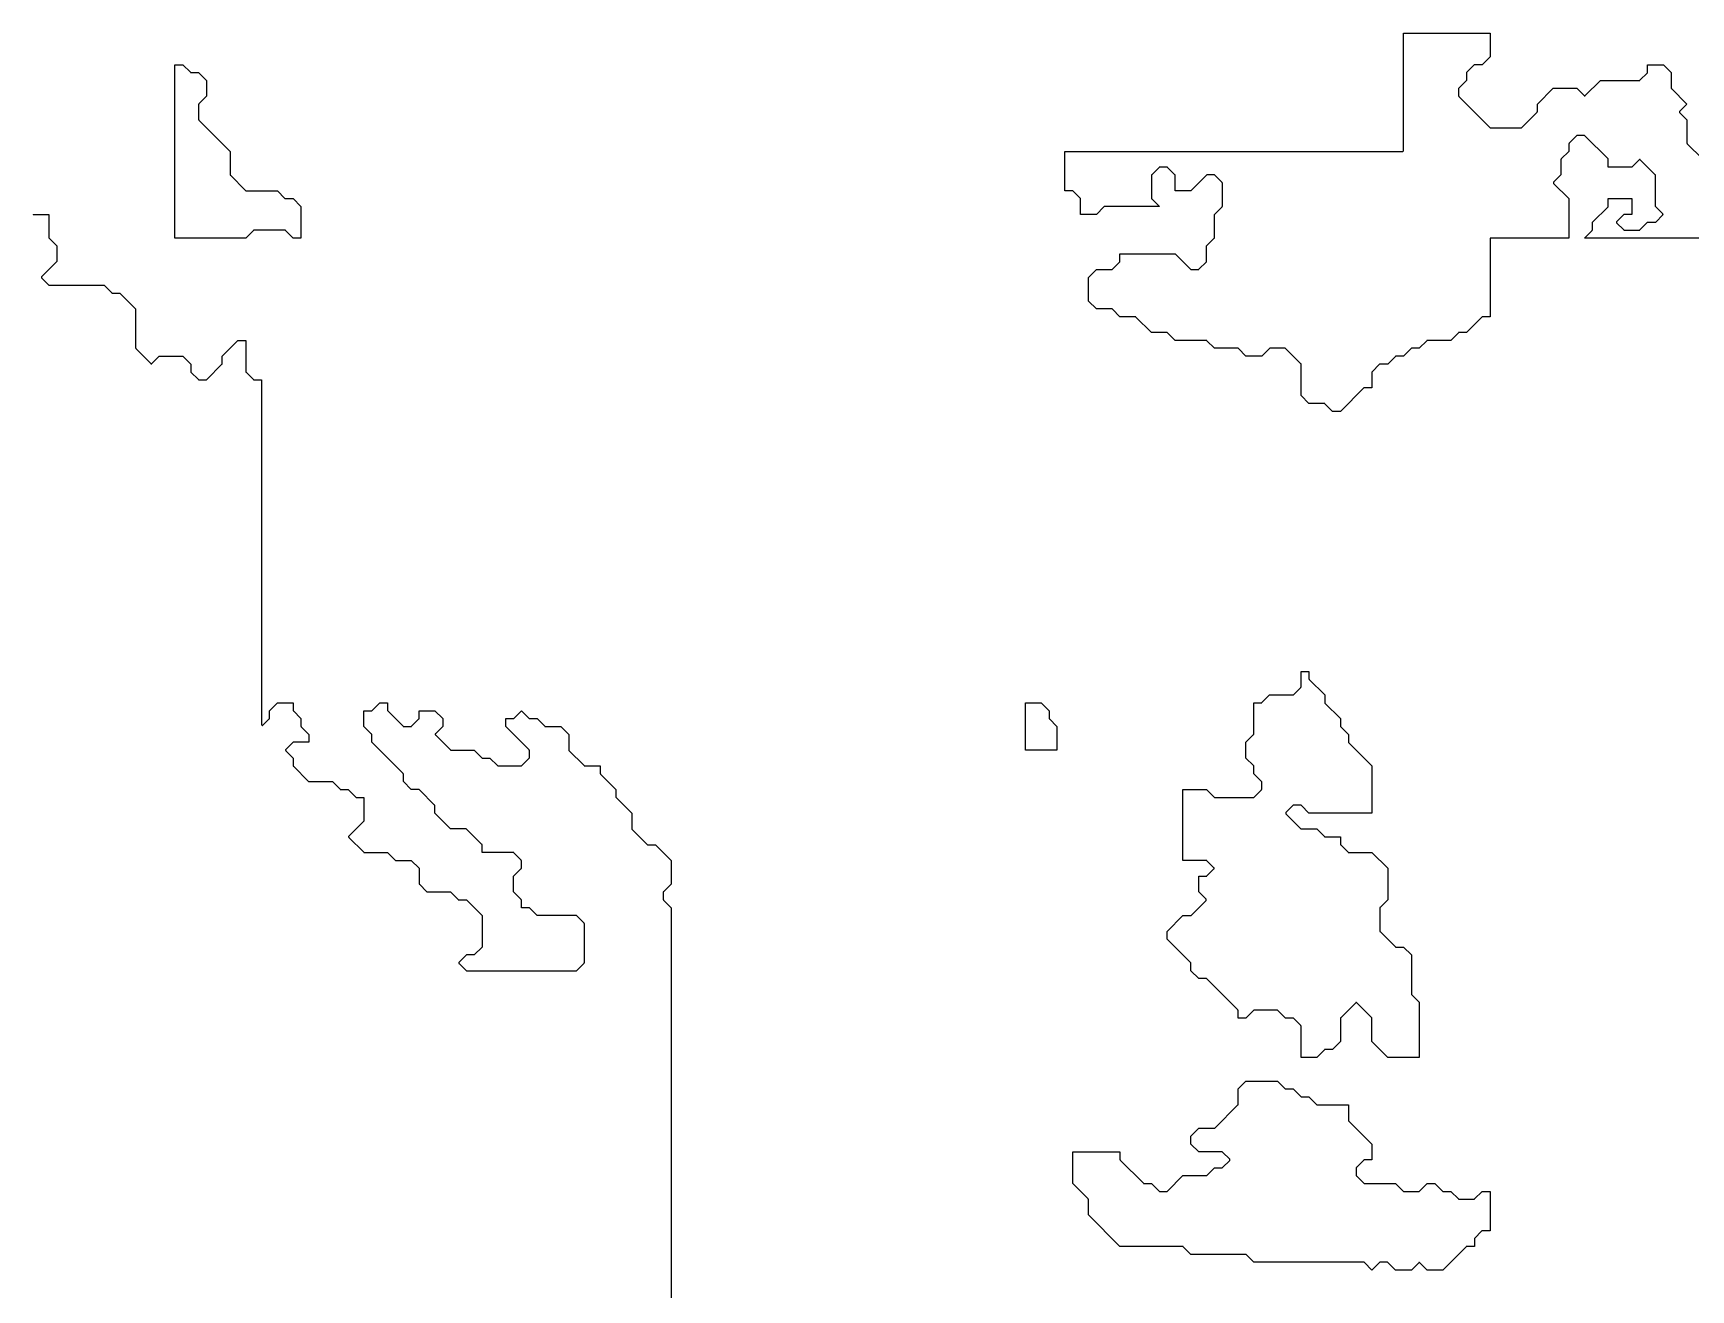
# Model space of a CAD drawing. Header units: metres. Extents: x 0 to 799, y 1 to 1100.
# Drawn here: x 450 to 660.5, y 539.5 to 699 of the extents above; entities that cross this region are included whole.
import ezdxf

# ---------------------------------------------------------------- set-up
doc = ezdxf.new("R2010")
doc.units = ezdxf.units.M
doc.layers.add('forest', color=7, linetype='Continuous')
doc.layers.add('forestfragmentation', color=7, linetype='Continuous')

msp = doc.modelspace()

# ---------------------------------------------------------------- linework, layer by layer
at = {"layer": 'forest', "color": 194}
for points in [[(581, 684), (581, 684), (623.9, 684), (623.91, 684), (623.92, 684), (623.93, 684), (623.94, 684.01), (623.95, 684.01), (623.96, 684.02), (623.96, 684.02), (623.97, 684.03), (623.98, 684.04), (623.98, 684.04), (623.99, 684.05), (623.99, 684.06), (624, 684.07), (624, 684.08), (624, 684.09), (624, 684.1), (624, 699), (624, 699), (624, 699), (635, 699), (635, 699), (635, 699), (635, 696), (635, 696), (635, 696), (634, 695), (634, 695), (634, 695), (633.04, 695), (633.03, 695), (633.02, 695), (633.01, 695), (633, 694.99), (632.99, 694.99), (632.99, 694.98), (632.98, 694.98), (632.97, 694.97), (632.03, 694.03), (632.02, 694.02), (632.02, 694.01), (632.01, 694.01), (632.01, 694), (632, 693.99), (632, 693.98), (632, 693.97), (632, 693.96), (632, 693), (632, 693), (632, 693), (631.03, 692.03), (631.02, 692.02), (631.02, 692.01), (631.01, 692.01), (631.01, 692), (631, 691.99), (631, 691.98), (631, 691.97), (631, 691.96), (631, 691.04), (631, 691.03), (631, 691.02), (631, 691.01), (631.01, 691), (631.01, 690.99), (631.02, 690.99), (631.02, 690.98), (631.03, 690.97), (634.97, 687.03), (634.98, 687.02), (634.99, 687.02), (634.99, 687.01), (635, 687.01), (635.01, 687), (635.02, 687), (635.03, 687), (635.04, 687), (638.96, 687), (638.97, 687), (638.98, 687), (638.99, 687), (639, 687.01), (639.01, 687.01), (639.01, 687.02), (639.02, 687.02), (639.03, 687.03), (640.97, 688.97), (640.98, 688.98), (640.98, 688.99), (640.99, 688.99), (640.99, 689), (641, 689.01), (641, 689.02), (641, 689.03), (641, 689.04), (641, 690), (641, 690), (641, 690), (643, 692), (643, 692), (643, 692), (646, 692), (646, 692), (646, 692), (646.93, 691.07), (646.94, 691.06), (646.94, 691.06), (646.95, 691.05), (646.96, 691.05), (646.97, 691.05), (646.98, 691.04), (646.99, 691.04), (647, 691.04), (647.01, 691.04), (647.02, 691.04), (647.03, 691.05), (647.04, 691.05), (647.05, 691.05), (647.06, 691.06), (647.06, 691.06), (647.07, 691.07), (649, 693), (649, 693), (649, 693), (653.96, 693), (653.97, 693), (653.98, 693), (653.99, 693), (654, 693.01), (654.01, 693.01), (654.01, 693.02), (654.02, 693.02), (654.03, 693.03), (654.97, 693.97), (654.98, 693.98), (654.98, 693.99), (654.99, 693.99), (654.99, 694), (655, 694.01), (655, 694.02), (655, 694.03), (655, 694.04), (655, 695), (655, 695), (655, 695), (657, 695), (657, 695), (657, 695), (658, 694), (658, 694), (658, 694), (658, 692.04), (658, 692.03), (658, 692.02), (658, 692.01), (658.01, 692), (658.01, 691.99), (658.02, 691.99), (658.02, 691.98), (658.03, 691.97), (660, 690), (660, 690), (660, 690), (659.07, 689.07), (659.06, 689.06), (659.06, 689.06), (659.05, 689.05), (659.05, 689.04), (659.05, 689.03), (659.04, 689.02), (659.04, 689.01), (659.04, 689), (659.04, 688.99), (659.04, 688.98), (659.05, 688.97), (659.05, 688.96), (659.05, 688.95), (659.06, 688.94), (659.06, 688.94), (659.07, 688.93), (660, 688), (660, 688), (660, 688), (660, 685.04), (660, 685.03), (660, 685.02), (660, 685.01), (660.01, 685), (660.01, 684.99), (660.02, 684.99), (660.02, 684.98), (660.03, 684.97), (661.97, 683.03)], [(468, 695), (468, 695), (469, 695), (469, 695), (469, 695), (469.97, 694.03), (469.98, 694.02), (469.99, 694.02), (469.99, 694.01), (470, 694.01), (470.01, 694), (470.02, 694), (470.03, 694), (470.04, 694), (471, 694), (471, 694), (471, 694), (472, 693), (472, 693), (472, 693), (472, 691), (472, 691), (472, 691), (471.03, 690.03), (471.02, 690.02), (471.02, 690.01), (471.01, 690.01), (471.01, 690), (471, 689.99), (471, 689.98), (471, 689.97), (471, 689.96), (471, 688.04), (471, 688.03), (471, 688.02), (471, 688.01), (471.01, 688), (471.01, 687.99), (471.02, 687.99), (471.02, 687.98), (471.03, 687.97), (475, 684), (475, 684), (475, 684), (475, 681.04), (475, 681.03), (475, 681.02), (475, 681.01), (475.01, 681), (475.01, 680.99), (475.02, 680.99), (475.02, 680.98), (475.03, 680.97), (476.97, 679.03), (476.98, 679.02), (476.99, 679.02), (476.99, 679.01), (477, 679.01), (477.01, 679), (477.02, 679), (477.03, 679), (477.04, 679), (481, 679), (481, 679), (481, 679), (481.97, 678.03), (481.98, 678.02), (481.99, 678.02), (481.99, 678.01), (482, 678.01), (482.01, 678), (482.02, 678), (482.03, 678), (482.04, 678), (483, 678), (483, 678), (483, 678), (484, 677), (484, 677), (484, 677), (484, 673), (484, 673), (484, 673), (483, 673), (483, 673), (483, 673), (482.03, 673.97), (482.02, 673.98), (482.01, 673.98), (482.01, 673.99), (482, 673.99), (481.99, 674), (481.98, 674), (481.97, 674), (481.96, 674), (478.04, 674), (478.03, 674), (478.02, 674), (478.01, 674), (478, 673.99), (477.99, 673.99), (477.99, 673.98), (477.98, 673.98), (477.97, 673.97), (477, 673), (477, 673), (477, 673), (468, 673), (468, 673), (468, 673), (468, 695), (468, 695)], [(673, 673), (647, 673), (647, 673), (647, 673), (647.97, 673.97), (647.98, 673.98), (647.98, 673.99), (647.99, 673.99), (647.99, 674), (648, 674.01), (648, 674.02), (648, 674.03), (648, 674.04), (648, 675), (648, 675), (648, 675), (649.97, 676.97), (649.98, 676.98), (649.98, 676.99), (649.99, 676.99), (649.99, 677), (650, 677.01), (650, 677.02), (650, 677.03), (650, 677.04), (650, 678), (650, 678), (650, 678), (653, 678), (653, 678), (653, 678), (653, 676), (653, 676), (653, 676), (652.04, 676), (652.03, 676), (652.02, 676), (652.01, 676), (652, 675.99), (651.99, 675.99), (651.99, 675.98), (651.98, 675.98), (651.97, 675.97), (651.07, 675.07), (651.06, 675.06), (651.06, 675.06), (651.05, 675.05), (651.05, 675.04), (651.05, 675.03), (651.04, 675.02), (651.04, 675.01), (651.04, 675), (651.04, 674.99), (651.04, 674.98), (651.05, 674.97), (651.05, 674.96), (651.05, 674.95), (651.06, 674.94), (651.06, 674.94), (651.07, 674.93), (651.97, 674.03), (651.98, 674.02), (651.99, 674.02), (651.99, 674.01), (652, 674.01), (652.01, 674), (652.02, 674), (652.03, 674), (652.04, 674), (653.96, 674), (653.97, 674), (653.98, 674), (653.99, 674), (654, 674.01), (654.01, 674.01), (654.01, 674.02), (654.02, 674.02), (654.03, 674.03), (655, 675), (655, 675), (655, 675), (655.96, 675), (655.97, 675), (655.98, 675), (655.99, 675), (656, 675.01), (656.01, 675.01), (656.01, 675.02), (656.02, 675.02), (656.03, 675.03), (656.93, 675.93), (656.94, 675.94), (656.94, 675.94), (656.95, 675.95), (656.95, 675.96), (656.95, 675.97), (656.96, 675.98), (656.96, 675.99), (656.96, 676), (656.96, 676.01), (656.96, 676.02), (656.95, 676.03), (656.95, 676.04), (656.95, 676.05), (656.94, 676.06), (656.94, 676.06), (656.93, 676.07), (656, 677), (656, 677), (656, 677), (656, 680.96), (656, 680.97), (656, 680.98), (656, 680.99), (655.99, 681), (655.99, 681.01), (655.98, 681.01), (655.98, 681.02), (655.97, 681.03), (654.07, 682.93), (654.06, 682.94), (654.06, 682.94), (654.05, 682.95), (654.04, 682.95), (654.03, 682.95), (654.02, 682.96), (654.01, 682.96), (654, 682.96), (653.99, 682.96), (653.98, 682.96), (653.97, 682.95), (653.96, 682.95), (653.95, 682.95), (653.94, 682.94), (653.94, 682.94), (653.93, 682.93), (653, 682), (653, 682), (653, 682), (650, 682), (650, 682), (650, 682), (650, 682.96), (650, 682.97), (650, 682.98), (650, 682.99), (649.99, 683), (649.99, 683.01), (649.98, 683.01), (649.98, 683.02), (649.97, 683.03), (647.03, 685.97), (647.02, 685.98), (647.01, 685.98), (647.01, 685.99), (647, 685.99), (646.99, 686), (646.98, 686), (646.97, 686), (646.96, 686), (646.04, 686), (646.03, 686), (646.02, 686), (646.01, 686), (646, 685.99), (645.99, 685.99), (645.99, 685.98), (645.98, 685.98), (645.97, 685.97), (645.03, 685.03), (645.02, 685.02), (645.02, 685.01), (645.01, 685.01), (645.01, 685), (645, 684.99), (645, 684.98), (645, 684.97), (645, 684.96), (645, 684), (645, 684), (645, 684), (644.03, 683.03), (644.02, 683.02), (644.02, 683.01), (644.01, 683.01), (644.01, 683), (644, 682.99), (644, 682.98), (644, 682.97), (644, 682.96), (644, 681), (644, 681), (644, 681), (643.07, 680.07), (643.06, 680.06), (643.06, 680.06), (643.05, 680.05), (643.05, 680.04), (643.05, 680.03), (643.04, 680.02), (643.04, 680.01), (643.04, 680), (643.04, 679.99), (643.04, 679.98), (643.05, 679.97), (643.05, 679.96), (643.05, 679.95), (643.06, 679.94), (643.06, 679.94), (643.07, 679.93), (645, 678), (645, 678), (645, 678), (645, 673), (645, 673), (645, 673), (635.1, 673), (635.09, 673), (635.08, 673), (635.07, 673), (635.06, 672.99), (635.05, 672.99), (635.04, 672.98), (635.04, 672.98), (635.03, 672.97), (635.02, 672.96), (635.02, 672.96), (635.01, 672.95), (635.01, 672.94), (635, 672.93), (635, 672.92), (635, 672.91), (635, 672.9), (635, 663), (635, 663), (635, 663), (634.04, 663), (634.03, 663), (634.02, 663), (634.01, 663), (634, 662.99), (633.99, 662.99), (633.99, 662.98), (633.98, 662.98), (633.97, 662.97), (632, 661), (632, 661), (632, 661), (631.04, 661), (631.03, 661), (631.02, 661), (631.01, 661), (631, 660.99), (630.99, 660.99), (630.99, 660.98), (630.98, 660.98), (630.97, 660.97), (630, 660), (630, 660), (630, 660), (627.04, 660), (627.03, 660), (627.02, 660), (627.01, 660), (627, 659.99), (626.99, 659.99), (626.99, 659.98), (626.98, 659.98), (626.97, 659.97), (626, 659), (626, 659), (626, 659), (625.04, 659), (625.03, 659), (625.02, 659), (625.01, 659), (625, 658.99), (624.99, 658.99), (624.99, 658.98), (624.98, 658.98), (624.97, 658.97), (624, 658), (624, 658), (624, 658), (623.04, 658), (623.03, 658), (623.02, 658), (623.01, 658), (623, 657.99), (622.99, 657.99), (622.99, 657.98), (622.98, 657.98), (622.97, 657.97), (622, 657), (622, 657), (622, 657), (621.04, 657), (621.03, 657), (621.02, 657), (621.01, 657), (621, 656.99), (620.99, 656.99), (620.99, 656.98), (620.98, 656.98), (620.97, 656.97), (620.03, 656.03), (620.02, 656.02), (620.02, 656.01), (620.01, 656.01), (620.01, 656), (620, 655.99), (620, 655.98), (620, 655.97), (620, 655.96), (620, 654), (620, 654), (620, 654), (619.04, 654), (619.03, 654), (619.02, 654), (619.01, 654), (619, 653.99), (618.99, 653.99), (618.99, 653.98), (618.98, 653.98), (618.97, 653.97), (616, 651), (616, 651), (616, 651), (615, 651), (615, 651), (615, 651), (614.03, 651.97), (614.02, 651.98), (614.01, 651.98), (614.01, 651.99), (614, 651.99), (613.99, 652), (613.98, 652), (613.97, 652), (613.96, 652), (612, 652), (612, 652), (612, 652), (611, 653), (611, 653), (611, 653), (611, 656.96), (611, 656.97), (611, 656.98), (611, 656.99), (610.99, 657), (610.99, 657.01), (610.98, 657.01), (610.98, 657.02), (610.97, 657.03), (609.03, 658.97), (609.02, 658.98), (609.01, 658.98), (609.01, 658.99), (609, 658.99), (608.99, 659), (608.98, 659), (608.97, 659), (608.96, 659), (607.04, 659), (607.03, 659), (607.02, 659), (607.01, 659), (607, 658.99), (606.99, 658.99), (606.99, 658.98), (606.98, 658.98), (606.97, 658.97), (606, 658), (606, 658), (606, 658), (604, 658), (604, 658), (604, 658), (603.03, 658.97), (603.02, 658.98), (603.01, 658.98), (603.01, 658.99), (603, 658.99), (602.99, 659), (602.98, 659), (602.97, 659), (602.96, 659), (600, 659), (600, 659), (600, 659), (599.03, 659.97), (599.02, 659.98), (599.01, 659.98), (599.01, 659.99), (599, 659.99), (598.99, 660), (598.98, 660), (598.97, 660), (598.96, 660), (595, 660), (595, 660), (595, 660), (594.03, 660.97), (594.02, 660.98), (594.01, 660.98), (594.01, 660.99), (594, 660.99), (593.99, 661), (593.98, 661), (593.97, 661), (593.96, 661), (592, 661), (592, 661), (592, 661), (590.03, 662.97), (590.02, 662.98), (590.01, 662.98), (590.01, 662.99), (590, 662.99), (589.99, 663), (589.98, 663), (589.97, 663), (589.96, 663), (588, 663), (588, 663), (588, 663), (587.03, 663.97), (587.02, 663.98), (587.01, 663.98), (587.01, 663.99), (587, 663.99), (586.99, 664), (586.98, 664), (586.97, 664), (586.96, 664), (585, 664), (585, 664), (585, 664), (584, 665), (584, 665), (584, 665), (584, 668), (584, 668), (584, 668), (585, 669), (585, 669), (585, 669), (586.96, 669), (586.97, 669), (586.98, 669), (586.99, 669), (587, 669.01), (587.01, 669.01), (587.01, 669.02), (587.02, 669.02), (587.03, 669.03), (587.97, 669.97), (587.98, 669.98), (587.98, 669.99), (587.99, 669.99), (587.99, 670), (588, 670.01), (588, 670.02), (588, 670.03), (588, 670.04), (588, 671), (588, 671), (588, 671), (595, 671), (595, 671), (595, 671), (596.97, 669.03), (596.98, 669.02), (596.99, 669.02), (596.99, 669.01), (597, 669.01), (597.01, 669), (597.02, 669), (597.03, 669), (597.04, 669), (597.96, 669), (597.97, 669), (597.98, 669), (597.99, 669), (598, 669.01), (598.01, 669.01), (598.01, 669.02), (598.02, 669.02), (598.03, 669.03), (598.97, 669.97), (598.98, 669.98), (598.98, 669.99), (598.99, 669.99), (598.99, 670), (599, 670.01), (599, 670.02), (599, 670.03), (599, 670.04), (599, 672), (599, 672), (599, 672), (599.97, 672.97), (599.98, 672.98), (599.98, 672.99), (599.99, 672.99), (599.99, 673), (600, 673.01), (600, 673.02), (600, 673.03), (600, 673.04), (600, 676), (600, 676), (600, 676), (600.97, 676.97), (600.98, 676.98), (600.98, 676.99), (600.99, 676.99), (600.99, 677), (601, 677.01), (601, 677.02), (601, 677.03), (601, 677.04), (601, 679.96), (601, 679.97), (601, 679.98), (601, 679.99), (600.99, 680), (600.99, 680.01), (600.98, 680.01), (600.98, 680.02), (600.97, 680.03), (600.03, 680.97), (600.02, 680.98), (600.01, 680.98), (600.01, 680.99), (600, 680.99), (599.99, 681), (599.98, 681), (599.97, 681), (599.96, 681), (599.04, 681), (599.03, 681), (599.02, 681), (599.01, 681), (599, 680.99), (598.99, 680.99), (598.99, 680.98), (598.98, 680.98), (598.97, 680.97), (597, 679), (597, 679), (597, 679), (595, 679), (595, 679), (595, 679), (595, 680.96), (595, 680.97), (595, 680.98), (595, 680.99), (594.99, 681), (594.99, 681.01), (594.98, 681.01), (594.98, 681.02), (594.97, 681.03), (594.03, 681.97), (594.02, 681.98), (594.01, 681.98), (594.01, 681.99), (594, 681.99), (593.99, 682), (593.98, 682), (593.97, 682), (593.96, 682), (593.04, 682), (593.03, 682), (593.02, 682), (593.01, 682), (593, 681.99), (592.99, 681.99), (592.99, 681.98), (592.98, 681.98), (592.97, 681.97), (592.03, 681.03), (592.02, 681.02), (592.02, 681.01), (592.01, 681.01), (592.01, 681), (592, 680.99), (592, 680.98), (592, 680.97), (592, 680.96), (592, 678.04), (592, 678.03), (592, 678.02), (592, 678.01), (592.01, 678), (592.01, 677.99), (592.02, 677.99), (592.02, 677.98), (592.03, 677.97), (593, 677), (593, 677), (593, 677), (586.04, 677), (586.03, 677), (586.02, 677), (586.01, 677), (586, 676.99), (585.99, 676.99), (585.99, 676.98), (585.98, 676.98), (585.97, 676.97), (585, 676), (585, 676), (585, 676), (583, 676), (583, 676), (583, 676), (583, 677.96), (583, 677.97), (583, 677.98), (583, 677.99), (582.99, 678), (582.99, 678.01), (582.98, 678.01), (582.98, 678.02), (582.97, 678.03), (582.03, 678.97), (582.02, 678.98), (582.01, 678.98), (582.01, 678.99), (582, 678.99), (581.99, 679), (581.98, 679), (581.97, 679), (581.96, 679), (581, 679), (581, 679), (581, 679), (581, 684), (581, 684)], [(449.99, 676.02), (449.99, 676.01), (450, 676.01), (450.01, 676), (450.02, 676), (450.03, 676), (450.04, 676), (452, 676), (452, 676), (452, 676), (452, 673.04), (452, 673.03), (452, 673.02), (452, 673.01), (452.01, 673), (452.01, 672.99), (452.02, 672.99), (452.02, 672.98), (452.03, 672.97), (453, 672), (453, 672), (453, 672), (453, 670), (453, 670), (453, 670), (451.07, 668.07), (451.06, 668.06), (451.06, 668.06), (451.05, 668.05), (451.05, 668.04), (451.05, 668.03), (451.04, 668.02), (451.04, 668.01), (451.04, 668), (451.04, 667.99), (451.04, 667.98), (451.05, 667.97), (451.05, 667.96), (451.05, 667.95), (451.06, 667.94), (451.06, 667.94), (451.07, 667.93), (451.97, 667.03), (451.98, 667.02), (451.99, 667.02), (451.99, 667.01), (452, 667.01), (452.01, 667), (452.02, 667), (452.03, 667), (452.04, 667), (459, 667), (459, 667), (459, 667), (459.97, 666.03), (459.98, 666.02), (459.99, 666.02), (459.99, 666.01), (460, 666.01), (460.01, 666), (460.02, 666), (460.03, 666), (460.04, 666), (461, 666), (461, 666), (461, 666), (463, 664), (463, 664), (463, 664), (463, 659.04), (463, 659.03), (463, 659.02), (463, 659.01), (463.01, 659), (463.01, 658.99), (463.02, 658.99), (463.02, 658.98), (463.03, 658.97), (464.93, 657.07), (464.94, 657.06), (464.94, 657.06), (464.95, 657.05), (464.96, 657.05), (464.97, 657.05), (464.98, 657.04), (464.99, 657.04), (465, 657.04), (465.01, 657.04), (465.02, 657.04), (465.03, 657.05), (465.04, 657.05), (465.05, 657.05), (465.06, 657.06), (465.06, 657.06), (465.07, 657.07), (466, 658), (466, 658), (466, 658), (469, 658), (469, 658), (469, 658), (470, 657), (470, 657), (470, 657), (470, 656.04), (470, 656.03), (470, 656.02), (470, 656.01), (470.01, 656), (470.01, 655.99), (470.02, 655.99), (470.02, 655.98), (470.03, 655.97), (470.97, 655.03), (470.98, 655.02), (470.99, 655.02), (470.99, 655.01), (471, 655.01), (471.01, 655), (471.02, 655), (471.03, 655), (471.04, 655), (471.96, 655), (471.97, 655), (471.98, 655), (471.99, 655), (472, 655.01), (472.01, 655.01), (472.01, 655.02), (472.02, 655.02), (472.03, 655.03), (473.97, 656.97), (473.98, 656.98), (473.98, 656.99), (473.99, 656.99), (473.99, 657), (474, 657.01), (474, 657.02), (474, 657.03), (474, 657.04), (474, 658), (474, 658), (474, 658), (476, 660), (476, 660), (476, 660), (477, 660), (477, 660), (477, 660), (477, 656.04), (477, 656.03), (477, 656.02), (477, 656.01), (477.01, 656), (477.01, 655.99), (477.02, 655.99), (477.02, 655.98), (477.03, 655.97), (477.97, 655.03), (477.98, 655.02), (477.99, 655.02), (477.99, 655.01), (478, 655.01), (478.01, 655), (478.02, 655), (478.03, 655), (478.04, 655), (479, 655), (479, 655), (479, 655), (479, 611.24), (479, 611.23), (479, 611.22), (479, 611.21), (479.01, 611.2), (479.01, 611.19), (479.02, 611.19), (479.02, 611.18), (479.03, 611.17), (479.04, 611.16), (479.04, 611.16), (479.05, 611.15), (479.06, 611.15), (479.07, 611.15), (479.08, 611.14), (479.09, 611.14), (479.1, 611.14), (479.11, 611.14), (479.12, 611.14), (479.13, 611.15), (479.14, 611.15), (479.15, 611.15), (479.16, 611.16), (479.16, 611.16), (479.17, 611.17), (479.97, 611.97), (479.98, 611.98), (479.98, 611.99), (479.99, 611.99), (479.99, 612), (480, 612.01), (480, 612.02), (480, 612.03), (480, 612.04), (480, 613), (480, 613), (480, 613), (481, 614), (481, 614), (481, 614), (483, 614), (483, 614), (483, 614), (483, 613.04), (483, 613.03), (483, 613.02), (483, 613.01), (483.01, 613), (483.01, 612.99), (483.02, 612.99), (483.02, 612.98), (483.03, 612.97), (484, 612), (484, 612), (484, 612), (484, 611.04), (484, 611.03), (484, 611.02), (484, 611.01), (484.01, 611), (484.01, 610.99), (484.02, 610.99), (484.02, 610.98), (484.03, 610.97), (485, 610), (485, 610), (485, 610), (485, 609), (485, 609), (485, 609), (483.04, 609), (483.03, 609), (483.02, 609), (483.01, 609), (483, 608.99), (482.99, 608.99), (482.99, 608.98), (482.98, 608.98), (482.97, 608.97), (482.07, 608.07), (482.06, 608.06), (482.06, 608.06), (482.05, 608.05), (482.05, 608.04), (482.05, 608.03), (482.04, 608.02), (482.04, 608.01), (482.04, 608), (482.04, 607.99), (482.04, 607.98), (482.05, 607.97), (482.05, 607.96), (482.05, 607.95), (482.06, 607.94), (482.06, 607.94), (482.07, 607.93), (483, 607), (483, 607), (483, 607), (483, 606.04), (483, 606.03), (483, 606.02), (483, 606.01), (483.01, 606), (483.01, 605.99), (483.02, 605.99), (483.02, 605.98), (483.03, 605.97), (484.97, 604.03), (484.98, 604.02), (484.99, 604.02), (484.99, 604.01), (485, 604.01), (485.01, 604), (485.02, 604), (485.03, 604), (485.04, 604), (488, 604), (488, 604), (488, 604), (488.97, 603.03), (488.98, 603.02), (488.99, 603.02), (488.99, 603.01), (489, 603.01), (489.01, 603), (489.02, 603), (489.03, 603), (489.04, 603), (490, 603), (490, 603), (490, 603), (490.97, 602.03), (490.98, 602.02), (490.99, 602.02), (490.99, 602.01), (491, 602.01), (491.01, 602), (491.02, 602), (491.03, 602), (491.04, 602), (492, 602), (492, 602), (492, 602), (492, 599), (492, 599), (492, 599), (490.07, 597.07), (490.06, 597.06), (490.06, 597.06), (490.05, 597.05), (490.05, 597.04), (490.05, 597.03), (490.04, 597.02), (490.04, 597.01), (490.04, 597), (490.04, 596.99), (490.04, 596.98), (490.05, 596.97), (490.05, 596.96), (490.05, 596.95), (490.06, 596.94), (490.06, 596.94), (490.07, 596.93), (491.97, 595.03), (491.98, 595.02), (491.99, 595.02), (491.99, 595.01), (492, 595.01), (492.01, 595), (492.02, 595), (492.03, 595), (492.04, 595), (495, 595), (495, 595), (495, 595), (495.97, 594.03), (495.98, 594.02), (495.99, 594.02), (495.99, 594.01), (496, 594.01), (496.01, 594), (496.02, 594), (496.03, 594), (496.04, 594), (498, 594), (498, 594), (498, 594), (499, 593), (499, 593), (499, 593), (499, 591.04), (499, 591.03), (499, 591.02), (499, 591.01), (499.01, 591), (499.01, 590.99), (499.02, 590.99), (499.02, 590.98), (499.03, 590.97), (499.97, 590.03), (499.98, 590.02), (499.99, 590.02), (499.99, 590.01), (500, 590.01), (500.01, 590), (500.02, 590), (500.03, 590), (500.04, 590), (503, 590), (503, 590), (503, 590), (503.97, 589.03), (503.98, 589.02), (503.99, 589.02), (503.99, 589.01), (504, 589.01), (504.01, 589), (504.02, 589), (504.03, 589), (504.04, 589), (505, 589), (505, 589), (505, 589), (507, 587), (507, 587), (507, 587), (507, 583), (507, 583), (507, 583), (506, 582), (506, 582), (506, 582), (505.04, 582), (505.03, 582), (505.02, 582), (505.01, 582), (505, 581.99), (504.99, 581.99), (504.99, 581.98), (504.98, 581.98), (504.97, 581.97), (504.07, 581.07), (504.06, 581.06), (504.06, 581.06), (504.05, 581.05), (504.05, 581.04), (504.05, 581.03), (504.04, 581.02), (504.04, 581.01), (504.04, 581), (504.04, 580.99), (504.04, 580.98), (504.05, 580.97), (504.05, 580.96), (504.05, 580.95), (504.06, 580.94), (504.06, 580.94), (504.07, 580.93), (504.97, 580.03), (504.98, 580.02), (504.99, 580.02), (504.99, 580.01), (505, 580.01), (505.01, 580), (505.02, 580), (505.03, 580), (505.04, 580), (518.96, 580), (518.97, 580), (518.98, 580), (518.99, 580), (519, 580.01), (519.01, 580.01), (519.01, 580.02), (519.02, 580.02), (519.03, 580.03), (519.97, 580.97), (519.98, 580.98), (519.98, 580.99), (519.99, 580.99), (519.99, 581), (520, 581.01), (520, 581.02), (520, 581.03), (520, 581.04), (520, 585.96), (520, 585.97), (520, 585.98), (520, 585.99), (519.99, 586), (519.99, 586.01), (519.98, 586.01), (519.98, 586.02), (519.97, 586.03), (519.03, 586.97), (519.02, 586.98), (519.01, 586.98), (519.01, 586.99), (519, 586.99), (518.99, 587), (518.98, 587), (518.97, 587), (518.96, 587), (514, 587), (514, 587), (514, 587), (513.03, 587.97), (513.02, 587.98), (513.01, 587.98), (513.01, 587.99), (513, 587.99), (512.99, 588), (512.98, 588), (512.97, 588), (512.96, 588), (512, 588), (512, 588), (512, 588), (512, 588.96), (512, 588.97), (512, 588.98), (512, 588.99), (511.99, 589), (511.99, 589.01), (511.98, 589.01), (511.98, 589.02), (511.97, 589.03), (511, 590), (511, 590), (511, 590), (511, 592), (511, 592), (511, 592), (511.97, 592.97), (511.98, 592.98), (511.98, 592.99), (511.99, 592.99), (511.99, 593), (512, 593.01), (512, 593.02), (512, 593.03), (512, 593.04), (512, 593.96), (512, 593.97), (512, 593.98), (512, 593.99), (511.99, 594), (511.99, 594.01), (511.98, 594.01), (511.98, 594.02), (511.97, 594.03), (511.03, 594.97), (511.02, 594.98), (511.01, 594.98), (511.01, 594.99), (511, 594.99), (510.99, 595), (510.98, 595), (510.97, 595), (510.96, 595), (507, 595), (507, 595), (507, 595), (507, 595.96), (507, 595.97), (507, 595.98), (507, 595.99), (506.99, 596), (506.99, 596.01), (506.98, 596.01), (506.98, 596.02), (506.97, 596.03), (505.03, 597.97), (505.02, 597.98), (505.01, 597.98), (505.01, 597.99), (505, 597.99), (504.99, 598), (504.98, 598), (504.97, 598), (504.96, 598), (503, 598), (503, 598), (503, 598), (501, 600), (501, 600), (501, 600), (501, 600.96), (501, 600.97), (501, 600.98), (501, 600.99), (500.99, 601), (500.99, 601.01), (500.98, 601.01), (500.98, 601.02), (500.97, 601.03), (499.03, 602.97), (499.02, 602.98), (499.01, 602.98), (499.01, 602.99), (499, 602.99), (498.99, 603), (498.98, 603), (498.97, 603), (498.96, 603), (498, 603), (498, 603), (498, 603), (497, 604), (497, 604), (497, 604), (497, 604.96), (497, 604.97), (497, 604.98), (497, 604.99), (496.99, 605), (496.99, 605.01), (496.98, 605.01), (496.98, 605.02), (496.97, 605.03), (493, 609), (493, 609), (493, 609), (493, 609.96), (493, 609.97), (493, 609.98), (493, 609.99), (492.99, 610), (492.99, 610.01), (492.98, 610.01), (492.98, 610.02), (492.97, 610.03), (492, 611), (492, 611), (492, 611), (492, 613), (492, 613), (492, 613), (492.96, 613), (492.97, 613), (492.98, 613), (492.99, 613), (493, 613.01), (493.01, 613.01), (493.01, 613.02), (493.02, 613.02), (493.03, 613.03), (494, 614), (494, 614), (494, 614), (495, 614), (495, 614), (495, 614), (495, 613.04), (495, 613.03), (495, 613.02), (495, 613.01), (495.01, 613), (495.01, 612.99), (495.02, 612.99), (495.02, 612.98), (495.03, 612.97), (496.97, 611.03), (496.98, 611.02), (496.99, 611.02), (496.99, 611.01), (497, 611.01), (497.01, 611), (497.02, 611), (497.03, 611), (497.04, 611), (497.96, 611), (497.97, 611), (497.98, 611), (497.99, 611), (498, 611.01), (498.01, 611.01), (498.01, 611.02), (498.02, 611.02), (498.03, 611.03), (498.97, 611.97), (498.98, 611.98), (498.98, 611.99), (498.99, 611.99), (498.99, 612), (499, 612.01), (499, 612.02), (499, 612.03), (499, 612.04), (499, 613), (499, 613), (499, 613), (501, 613), (501, 613), (501, 613), (502, 612), (502, 612), (502, 612), (502, 611), (502, 611), (502, 611), (501.07, 610.07), (501.06, 610.06), (501.06, 610.06), (501.05, 610.05), (501.05, 610.04), (501.05, 610.03), (501.04, 610.02), (501.04, 610.01), (501.04, 610), (501.04, 609.99), (501.04, 609.98), (501.05, 609.97), (501.05, 609.96), (501.05, 609.95), (501.06, 609.94), (501.06, 609.94), (501.07, 609.93), (502.97, 608.03), (502.98, 608.02), (502.99, 608.02), (502.99, 608.01), (503, 608.01), (503.01, 608), (503.02, 608), (503.03, 608), (503.04, 608), (506, 608), (506, 608), (506, 608), (506.97, 607.03), (506.98, 607.02), (506.99, 607.02), (506.99, 607.01), (507, 607.01), (507.01, 607), (507.02, 607), (507.03, 607), (507.04, 607), (508, 607), (508, 607), (508, 607), (508.97, 606.03), (508.98, 606.02), (508.99, 606.02), (508.99, 606.01), (509, 606.01), (509.01, 606), (509.02, 606), (509.03, 606), (509.04, 606), (511.96, 606), (511.97, 606), (511.98, 606), (511.99, 606), (512, 606.01), (512.01, 606.01), (512.01, 606.02), (512.02, 606.02), (512.03, 606.03), (512.97, 606.97), (512.98, 606.98), (512.98, 606.99), (512.99, 606.99), (512.99, 607), (513, 607.01), (513, 607.02), (513, 607.03), (513, 607.04), (513, 607.96), (513, 607.97), (513, 607.98), (513, 607.99), (512.99, 608), (512.99, 608.01), (512.98, 608.01), (512.98, 608.02), (512.97, 608.03), (510, 611), (510, 611), (510, 611), (510, 612), (510, 612), (510, 612), (510.96, 612), (510.97, 612), (510.98, 612), (510.99, 612), (511, 612.01), (511.01, 612.01), (511.01, 612.02), (511.02, 612.02), (511.03, 612.03), (512, 613), (512, 613), (512, 613), (512.97, 612.03), (512.98, 612.02), (512.99, 612.02), (512.99, 612.01), (513, 612.01), (513.01, 612), (513.02, 612), (513.03, 612), (513.04, 612), (514, 612), (514, 612), (514, 612), (514.97, 611.03), (514.98, 611.02), (514.99, 611.02), (514.99, 611.01), (515, 611.01), (515.01, 611), (515.02, 611), (515.03, 611), (515.04, 611), (517, 611), (517, 611), (517, 611), (518, 610), (518, 610), (518, 610), (518, 608.04), (518, 608.03), (518, 608.02), (518, 608.01), (518.01, 608), (518.01, 607.99), (518.02, 607.99), (518.02, 607.98), (518.03, 607.97), (519.97, 606.03), (519.98, 606.02), (519.99, 606.02), (519.99, 606.01), (520, 606.01), (520.01, 606), (520.02, 606), (520.03, 606), (520.04, 606), (522, 606), (522, 606), (522, 606), (522, 605.04), (522, 605.03), (522, 605.02), (522, 605.01), (522.01, 605), (522.01, 604.99), (522.02, 604.99), (522.02, 604.98), (522.03, 604.97), (524, 603), (524, 603), (524, 603), (524, 602.04), (524, 602.03), (524, 602.02), (524, 602.01), (524.01, 602), (524.01, 601.99), (524.02, 601.99), (524.02, 601.98), (524.03, 601.97), (526, 600), (526, 600), (526, 600), (526, 598.04), (526, 598.03), (526, 598.02), (526, 598.01), (526.01, 598), (526.01, 597.99), (526.02, 597.99), (526.02, 597.98), (526.03, 597.97), (527.97, 596.03), (527.98, 596.02), (527.99, 596.02), (527.99, 596.01), (528, 596.01), (528.01, 596), (528.02, 596), (528.03, 596), (528.04, 596), (529, 596), (529, 596), (529, 596), (531, 594), (531, 594), (531, 594), (531, 591), (531, 591), (531, 591), (530.03, 590.03), (530.02, 590.02), (530.02, 590.01), (530.01, 590.01), (530.01, 590), (530, 589.99), (530, 589.98), (530, 589.97), (530, 589.96), (530, 589.04), (530, 589.03), (530, 589.02), (530, 589.01), (530.01, 589), (530.01, 588.99), (530.02, 588.99), (530.02, 588.98), (530.03, 588.97), (531, 588), (531, 588), (531, 588), (531, 528.04)], [(594, 584), (594, 584), (594, 585), (594, 585), (594, 585), (596, 587), (596, 587), (596, 587), (596.96, 587), (596.97, 587), (596.98, 587), (596.99, 587), (597, 587.01), (597.01, 587.01), (597.01, 587.02), (597.02, 587.02), (597.03, 587.03), (598.93, 588.93), (598.94, 588.94), (598.94, 588.94), (598.95, 588.95), (598.95, 588.96), (598.95, 588.97), (598.96, 588.98), (598.96, 588.99), (598.96, 589), (598.96, 589.01), (598.96, 589.02), (598.95, 589.03), (598.95, 589.04), (598.95, 589.05), (598.94, 589.06), (598.94, 589.06), (598.93, 589.07), (598, 590), (598, 590), (598, 590), (598, 592), (598, 592), (598, 592), (598.96, 592), (598.97, 592), (598.98, 592), (598.99, 592), (599, 592.01), (599.01, 592.01), (599.01, 592.02), (599.02, 592.02), (599.03, 592.03), (599.93, 592.93), (599.94, 592.94), (599.94, 592.94), (599.95, 592.95), (599.95, 592.96), (599.95, 592.97), (599.96, 592.98), (599.96, 592.99), (599.96, 593), (599.96, 593.01), (599.96, 593.02), (599.95, 593.03), (599.95, 593.04), (599.95, 593.05), (599.94, 593.06), (599.94, 593.06), (599.93, 593.07), (599.03, 593.97), (599.02, 593.98), (599.01, 593.98), (599.01, 593.99), (599, 593.99), (598.99, 594), (598.98, 594), (598.97, 594), (598.96, 594), (596, 594), (596, 594), (596, 594), (596, 603), (596, 603), (596, 603), (599, 603), (599, 603), (599, 603), (599.97, 602.03), (599.98, 602.02), (599.99, 602.02), (599.99, 602.01), (600, 602.01), (600.01, 602), (600.02, 602), (600.03, 602), (600.04, 602), (604.96, 602), (604.97, 602), (604.98, 602), (604.99, 602), (605, 602.01), (605.01, 602.01), (605.01, 602.02), (605.02, 602.02), (605.03, 602.03), (605.97, 602.97), (605.98, 602.98), (605.98, 602.99), (605.99, 602.99), (605.99, 603), (606, 603.01), (606, 603.02), (606, 603.03), (606, 603.04), (606, 603.96), (606, 603.97), (606, 603.98), (606, 603.99), (605.99, 604), (605.99, 604.01), (605.98, 604.01), (605.98, 604.02), (605.97, 604.03), (605, 605), (605, 605), (605, 605), (605, 605.96), (605, 605.97), (605, 605.98), (605, 605.99), (604.99, 606), (604.99, 606.01), (604.98, 606.01), (604.98, 606.02), (604.97, 606.03), (604, 607), (604, 607), (604, 607), (604, 609), (604, 609), (604, 609), (604.97, 609.97), (604.98, 609.98), (604.98, 609.99), (604.99, 609.99), (604.99, 610), (605, 610.01), (605, 610.02), (605, 610.03), (605, 610.04), (605, 614), (605, 614), (605, 614), (605.96, 614), (605.97, 614), (605.98, 614), (605.99, 614), (606, 614.01), (606.01, 614.01), (606.01, 614.02), (606.02, 614.02), (606.03, 614.03), (607, 615), (607, 615), (607, 615), (609.96, 615), (609.97, 615), (609.98, 615), (609.99, 615), (610, 615.01), (610.01, 615.01), (610.01, 615.02), (610.02, 615.02), (610.03, 615.03), (610.97, 615.97), (610.98, 615.98), (610.98, 615.99), (610.99, 615.99), (610.99, 616), (611, 616.01), (611, 616.02), (611, 616.03), (611, 616.04), (611, 618), (611, 618), (611, 618), (612, 618), (612, 618), (612, 618), (612, 617.04), (612, 617.03), (612, 617.02), (612, 617.01), (612.01, 617), (612.01, 616.99), (612.02, 616.99), (612.02, 616.98), (612.03, 616.97), (614, 615), (614, 615), (614, 615), (614, 614.04), (614, 614.03), (614, 614.02), (614, 614.01), (614.01, 614), (614.01, 613.99), (614.02, 613.99), (614.02, 613.98), (614.03, 613.97), (616, 612), (616, 612), (616, 612), (616, 611.04), (616, 611.03), (616, 611.02), (616, 611.01), (616.01, 611), (616.01, 610.99), (616.02, 610.99), (616.02, 610.98), (616.03, 610.97), (617, 610), (617, 610), (617, 610), (617, 609.04), (617, 609.03), (617, 609.02), (617, 609.01), (617.01, 609), (617.01, 608.99), (617.02, 608.99), (617.02, 608.98), (617.03, 608.97), (620, 606), (620, 606), (620, 606), (620, 600), (620, 600), (620, 600), (612, 600), (612, 600), (612, 600), (611.03, 600.97), (611.02, 600.98), (611.01, 600.98), (611.01, 600.99), (611, 600.99), (610.99, 601), (610.98, 601), (610.97, 601), (610.96, 601), (610.04, 601), (610.03, 601), (610.02, 601), (610.01, 601), (610, 600.99), (609.99, 600.99), (609.99, 600.98), (609.98, 600.98), (609.97, 600.97), (609.07, 600.07), (609.06, 600.06), (609.06, 600.06), (609.05, 600.05), (609.05, 600.04), (609.05, 600.03), (609.04, 600.02), (609.04, 600.01), (609.04, 600), (609.04, 599.99), (609.04, 599.98), (609.05, 599.97), (609.05, 599.96), (609.05, 599.95), (609.06, 599.94), (609.06, 599.94), (609.07, 599.93), (610.97, 598.03), (610.98, 598.02), (610.99, 598.02), (610.99, 598.01), (611, 598.01), (611.01, 598), (611.02, 598), (611.03, 598), (611.04, 598), (613, 598), (613, 598), (613, 598), (613.97, 597.03), (613.98, 597.02), (613.99, 597.02), (613.99, 597.01), (614, 597.01), (614.01, 597), (614.02, 597), (614.03, 597), (614.04, 597), (616, 597), (616, 597), (616, 597), (616, 596.04), (616, 596.03), (616, 596.02), (616, 596.01), (616.01, 596), (616.01, 595.99), (616.02, 595.99), (616.02, 595.98), (616.03, 595.97), (616.97, 595.03), (616.98, 595.02), (616.99, 595.02), (616.99, 595.01), (617, 595.01), (617.01, 595), (617.02, 595), (617.03, 595), (617.04, 595), (620, 595), (620, 595), (620, 595), (622, 593), (622, 593), (622, 593), (622, 589), (622, 589), (622, 589), (621.03, 588.03), (621.02, 588.02), (621.02, 588.01), (621.01, 588.01), (621.01, 588), (621, 587.99), (621, 587.98), (621, 587.97), (621, 587.96), (621, 585.04), (621, 585.03), (621, 585.02), (621, 585.01), (621.01, 585), (621.01, 584.99), (621.02, 584.99), (621.02, 584.98), (621.03, 584.97), (622.97, 583.03), (622.98, 583.02), (622.99, 583.02), (622.99, 583.01), (623, 583.01), (623.01, 583), (623.02, 583), (623.03, 583), (623.04, 583), (624, 583), (624, 583), (624, 583), (625, 582), (625, 582), (625, 582), (625, 577.04), (625, 577.03), (625, 577.02), (625, 577.01), (625.01, 577), (625.01, 576.99), (625.02, 576.99), (625.02, 576.98), (625.03, 576.97), (626, 576), (626, 576), (626, 576), (626, 569), (626, 569), (626, 569), (622, 569), (622, 569), (622, 569), (620, 571), (620, 571), (620, 571), (620, 573.96), (620, 573.97), (620, 573.98), (620, 573.99), (619.99, 574), (619.99, 574.01), (619.98, 574.01), (619.98, 574.02), (619.97, 574.03), (618.07, 575.93), (618.06, 575.94), (618.06, 575.94), (618.05, 575.95), (618.04, 575.95), (618.03, 575.95), (618.02, 575.96), (618.01, 575.96), (618, 575.96), (617.99, 575.96), (617.98, 575.96), (617.97, 575.95), (617.96, 575.95), (617.95, 575.95), (617.94, 575.94), (617.94, 575.94), (617.93, 575.93), (616.03, 574.03), (616.02, 574.02), (616.02, 574.01), (616.01, 574.01), (616.01, 574), (616, 573.99), (616, 573.98), (616, 573.97), (616, 573.96), (616, 571), (616, 571), (616, 571), (615, 570), (615, 570), (615, 570), (614.04, 570), (614.03, 570), (614.02, 570), (614.01, 570), (614, 569.99), (613.99, 569.99), (613.99, 569.98), (613.98, 569.98), (613.97, 569.97), (613, 569), (613, 569), (613, 569), (611, 569), (611, 569), (611, 569), (611, 572.96), (611, 572.97), (611, 572.98), (611, 572.99), (610.99, 573), (610.99, 573.01), (610.98, 573.01), (610.98, 573.02), (610.97, 573.03), (610.03, 573.97), (610.02, 573.98), (610.01, 573.98), (610.01, 573.99), (610, 573.99), (609.99, 574), (609.98, 574), (609.97, 574), (609.96, 574), (609, 574), (609, 574), (609, 574), (608.03, 574.97), (608.02, 574.98), (608.01, 574.98), (608.01, 574.99), (608, 574.99), (607.99, 575), (607.98, 575), (607.97, 575), (607.96, 575), (605.04, 575), (605.03, 575), (605.02, 575), (605.01, 575), (605, 574.99), (604.99, 574.99), (604.99, 574.98), (604.98, 574.98), (604.97, 574.97), (604, 574), (604, 574), (604, 574), (603, 574), (603, 574), (603, 574), (603, 574.96), (603, 574.97), (603, 574.98), (603, 574.99), (602.99, 575), (602.99, 575.01), (602.98, 575.01), (602.98, 575.02), (602.97, 575.03), (599.03, 578.97), (599.02, 578.98), (599.01, 578.98), (599.01, 578.99), (599, 578.99), (598.99, 579), (598.98, 579), (598.97, 579), (598.96, 579), (598, 579), (598, 579), (598, 579), (597, 580), (597, 580), (597, 580), (597, 580.96), (597, 580.97), (597, 580.98), (597, 580.99), (596.99, 581), (596.99, 581.01), (596.98, 581.01), (596.98, 581.02), (596.97, 581.03), (594, 584), (594, 584)], [(582, 557), (582, 557), (588, 557), (588, 557), (588, 557), (588, 556.04), (588, 556.03), (588, 556.02), (588, 556.01), (588.01, 556), (588.01, 555.99), (588.02, 555.99), (588.02, 555.98), (588.03, 555.97), (590.97, 553.03), (590.98, 553.02), (590.99, 553.02), (590.99, 553.01), (591, 553.01), (591.01, 553), (591.02, 553), (591.03, 553), (591.04, 553), (592, 553), (592, 553), (592, 553), (592.97, 552.03), (592.98, 552.02), (592.99, 552.02), (592.99, 552.01), (593, 552.01), (593.01, 552), (593.02, 552), (593.03, 552), (593.04, 552), (593.96, 552), (593.97, 552), (593.98, 552), (593.99, 552), (594, 552.01), (594.01, 552.01), (594.01, 552.02), (594.02, 552.02), (594.03, 552.03), (596, 554), (596, 554), (596, 554), (598.96, 554), (598.97, 554), (598.98, 554), (598.99, 554), (599, 554.01), (599.01, 554.01), (599.01, 554.02), (599.02, 554.02), (599.03, 554.03), (600, 555), (600, 555), (600, 555), (600.96, 555), (600.97, 555), (600.98, 555), (600.99, 555), (601, 555.01), (601.01, 555.01), (601.01, 555.02), (601.02, 555.02), (601.03, 555.03), (601.93, 555.93), (601.94, 555.94), (601.94, 555.94), (601.95, 555.95), (601.95, 555.96), (601.95, 555.97), (601.96, 555.98), (601.96, 555.99), (601.96, 556), (601.96, 556.01), (601.96, 556.02), (601.95, 556.03), (601.95, 556.04), (601.95, 556.05), (601.94, 556.06), (601.94, 556.06), (601.93, 556.07), (601.03, 556.97), (601.02, 556.98), (601.01, 556.98), (601.01, 556.99), (601, 556.99), (600.99, 557), (600.98, 557), (600.97, 557), (600.96, 557), (598, 557), (598, 557), (598, 557), (597, 558), (597, 558), (597, 558), (597, 559), (597, 559), (597, 559), (598, 560), (598, 560), (598, 560), (599.96, 560), (599.97, 560), (599.98, 560), (599.99, 560), (600, 560.01), (600.01, 560.01), (600.01, 560.02), (600.02, 560.02), (600.03, 560.03), (602.97, 562.97), (602.98, 562.98), (602.98, 562.99), (602.99, 562.99), (602.99, 563), (603, 563.01), (603, 563.02), (603, 563.03), (603, 563.04), (603, 565), (603, 565), (603, 565), (604, 566), (604, 566), (604, 566), (608, 566), (608, 566), (608, 566), (608.97, 565.03), (608.98, 565.02), (608.99, 565.02), (608.99, 565.01), (609, 565.01), (609.01, 565), (609.02, 565), (609.03, 565), (609.04, 565), (610, 565), (610, 565), (610, 565), (610.97, 564.03), (610.98, 564.02), (610.99, 564.02), (610.99, 564.01), (611, 564.01), (611.01, 564), (611.02, 564), (611.03, 564), (611.04, 564), (612, 564), (612, 564), (612, 564), (612.97, 563.03), (612.98, 563.02), (612.99, 563.02), (612.99, 563.01), (613, 563.01), (613.01, 563), (613.02, 563), (613.03, 563), (613.04, 563), (617, 563), (617, 563), (617, 563), (617, 561.04), (617, 561.03), (617, 561.02), (617, 561.01), (617.01, 561), (617.01, 560.99), (617.02, 560.99), (617.02, 560.98), (617.03, 560.97), (620, 558), (620, 558), (620, 558), (620, 556), (620, 556), (620, 556), (619.04, 556), (619.03, 556), (619.02, 556), (619.01, 556), (619, 555.99), (618.99, 555.99), (618.99, 555.98), (618.98, 555.98), (618.97, 555.97), (618.03, 555.03), (618.02, 555.02), (618.02, 555.01), (618.01, 555.01), (618.01, 555), (618, 554.99), (618, 554.98), (618, 554.97), (618, 554.96), (618, 554.04), (618, 554.03), (618, 554.02), (618, 554.01), (618.01, 554), (618.01, 553.99), (618.02, 553.99), (618.02, 553.98), (618.03, 553.97), (618.97, 553.03), (618.98, 553.02), (618.99, 553.02), (618.99, 553.01), (619, 553.01), (619.01, 553), (619.02, 553), (619.03, 553), (619.04, 553), (623, 553), (623, 553), (623, 553), (623.97, 552.03), (623.98, 552.02), (623.99, 552.02), (623.99, 552.01), (624, 552.01), (624.01, 552), (624.02, 552), (624.03, 552), (624.04, 552), (625.96, 552), (625.97, 552), (625.98, 552), (625.99, 552), (626, 552.01), (626.01, 552.01), (626.01, 552.02), (626.02, 552.02), (626.03, 552.03), (627, 553), (627, 553), (627, 553), (628, 553), (628, 553), (628, 553), (628.97, 552.03), (628.98, 552.02), (628.99, 552.02), (628.99, 552.01), (629, 552.01), (629.01, 552), (629.02, 552), (629.03, 552), (629.04, 552), (630, 552), (630, 552), (630, 552), (630.97, 551.03), (630.98, 551.02), (630.99, 551.02), (630.99, 551.01), (631, 551.01), (631.01, 551), (631.02, 551), (631.03, 551), (631.04, 551), (632.96, 551), (632.97, 551), (632.98, 551), (632.99, 551), (633, 551.01), (633.01, 551.01), (633.01, 551.02), (633.02, 551.02), (633.03, 551.03), (634, 552), (634, 552), (634, 552), (635, 552), (635, 552), (635, 552), (635, 547), (635, 547), (635, 547), (634.04, 547), (634.03, 547), (634.02, 547), (634.01, 547), (634, 546.99), (633.99, 546.99), (633.99, 546.98), (633.98, 546.98), (633.97, 546.97), (633.03, 546.03), (633.02, 546.02), (633.02, 546.01), (633.01, 546.01), (633.01, 546), (633, 545.99), (633, 545.98), (633, 545.97), (633, 545.96), (633, 545), (633, 545), (633, 545), (632.04, 545), (632.03, 545), (632.02, 545), (632.01, 545), (632, 544.99), (631.99, 544.99), (631.99, 544.98), (631.98, 544.98), (631.97, 544.97), (629, 542), (629, 542), (629, 542), (627, 542), (627, 542), (627, 542), (626.07, 542.93), (626.06, 542.94), (626.06, 542.94), (626.05, 542.95), (626.04, 542.95), (626.03, 542.95), (626.02, 542.96), (626.01, 542.96), (626, 542.96), (625.99, 542.96), (625.98, 542.96), (625.97, 542.95), (625.96, 542.95), (625.95, 542.95), (625.94, 542.94), (625.94, 542.94), (625.93, 542.93), (625, 542), (625, 542), (625, 542), (623, 542), (623, 542), (623, 542), (622.03, 542.97), (622.02, 542.98), (622.01, 542.98), (622.01, 542.99), (622, 542.99), (621.99, 543), (621.98, 543), (621.97, 543), (621.96, 543), (621.04, 543), (621.03, 543), (621.02, 543), (621.01, 543), (621, 542.99), (620.99, 542.99), (620.99, 542.98), (620.98, 542.98), (620.97, 542.97), (620, 542), (620, 542), (620, 542), (619.03, 542.97), (619.02, 542.98), (619.01, 542.98), (619.01, 542.99), (619, 542.99), (618.99, 543), (618.98, 543), (618.97, 543), (618.96, 543), (605, 543), (605, 543), (605, 543), (604.03, 543.97), (604.02, 543.98), (604.01, 543.98), (604.01, 543.99), (604, 543.99), (603.99, 544), (603.98, 544), (603.97, 544), (603.96, 544), (597, 544), (597, 544), (597, 544), (596.03, 544.97), (596.02, 544.98), (596.01, 544.98), (596.01, 544.99), (596, 544.99), (595.99, 545), (595.98, 545), (595.97, 545), (595.96, 545), (588, 545), (588, 545), (588, 545), (584, 549), (584, 549), (584, 549), (584, 550.96), (584, 550.97), (584, 550.98), (584, 550.99), (583.99, 551), (583.99, 551.01), (583.98, 551.01), (583.98, 551.02), (583.97, 551.03), (582, 553), (582, 553), (582, 553), (582, 557), (582, 557)]]:
    msp.add_lwpolyline(points, dxfattribs=at)
at = {"layer": 'forestfragmentation', "color": 127}
msp.add_lwpolyline([(576, 614), (576, 614), (578, 614), (578, 614), (578, 614), (579, 613), (579, 613), (579, 613), (579, 612.04), (579, 612.03), (579, 612.02), (579, 612.01), (579.01, 612), (579.01, 611.99), (579.02, 611.99), (579.02, 611.98), (579.03, 611.97), (580, 611), (580, 611), (580, 611), (580, 608), (580, 608), (580, 608), (576, 608), (576, 608), (576, 608), (576, 614), (576, 614)], dxfattribs=at)

doc.saveas('drawing.dxf')
